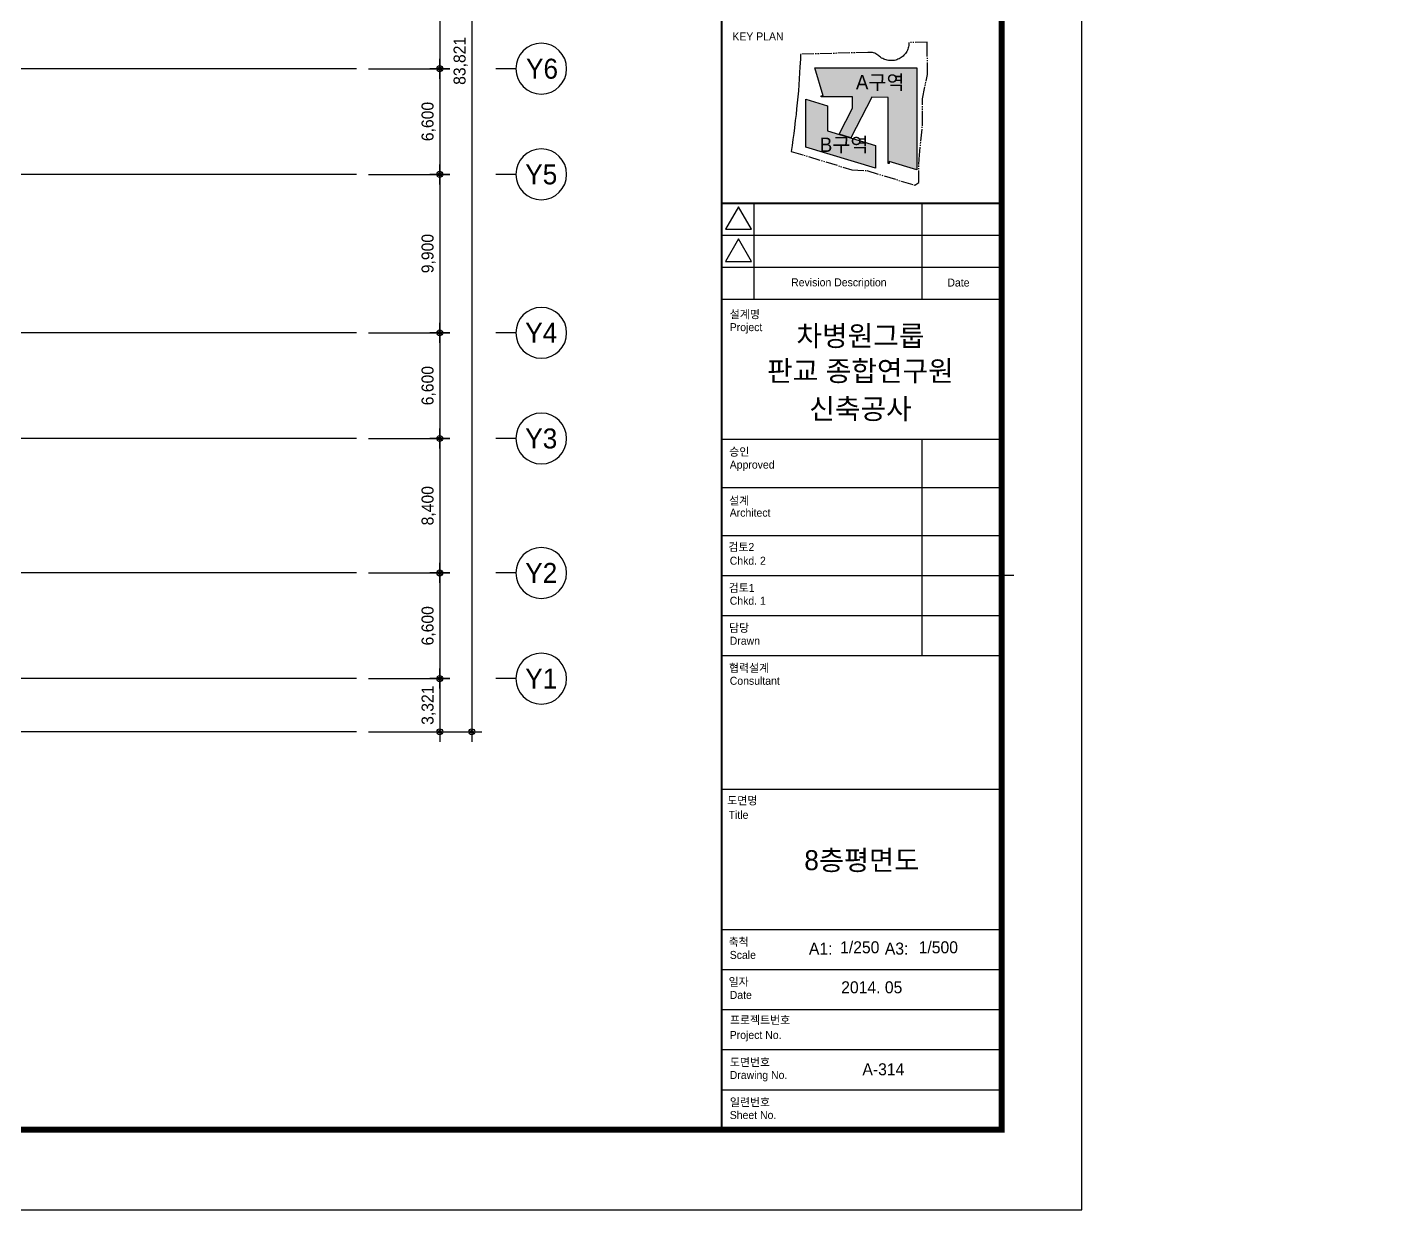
# Model space of a CAD drawing. Header units: metres. Extents: x 630750 to 860239, y 578133 to 726633.
# Drawn here: x 775105 to 860239, y 578133 to 651998 of the extents above; entities that cross this region are included whole.
import ezdxf
from ezdxf.enums import TextEntityAlignment as Align

# ---------------------------------------------------------------- set-up
doc = ezdxf.new("R2010")
doc.units = ezdxf.units.M
doc.header["$LTSCALE"] = 300
doc.linetypes.add('SITE$0$ACAD$0$DASHED', pattern=[19.05, 12.7, -6.35])
doc.linetypes.add('SITE$0$PROPERTY', pattern=[37.5, 25, -2.5, 2.5, -2.5, 2.5, -2.5])
doc.layers.get('Defpoints').update_dxf_attribs({"color": 8})
for name, color, linetype in [('001dmp-FORM', 7, 'Continuous'), ('A-CEN-1', 1, 'Continuous'), ('A-DIM', 7, 'Continuous'), ('A-GRID-DIMS', 14, 'Continuous'), ('A-HAT-2', 8, 'Continuous'), ('A-TXT-S', 3, 'Continuous'), ('DIM', 7, 'Continuous'), ('SITE$0$C-PROP', 72, 'SITE$0$ACAD$0$DASHED')]:
    doc.layers.add(name, color=color, linetype=linetype)
doc.styles.add('TEXT(돋음)', font='')
doc.styles.add('돋움', font='')
doc.styles.get('TEXT(돋음)').set_extended_font_data('Dotum')
doc.styles.get('돋움').set_extended_font_data('Dotum')
doc.dimstyles.new('DIM250', dxfattribs={"dimscale": 250, "dimtxt": 3, "dimasz": 1, "dimexe": 2, "dimexo": 3, "dimgap": 1, "dimtad": 1, "dimdec": 0, "dimzin": 0, "dimdsep": 46, "dimlunit": 6, "dimtxsty": 'TEXT(돋음)', "dimblk": 'Z_DOT', "dimcen": 2.5, "dimdle": 2, "dimclrd": 256, "dimclre": 256, "dimclrt": 3, "dimadec": 0, "dimazin": 0, "dimtfac": 1, "dimtdec": 0, "dimtix": 1, "dimtmove": 2, "dimatfit": 3, "dimldrblk": 'Z_DOT', "dimfxl": 1, "dimtolj": 1, "dimtzin": 0, "dimarcsym": 0})

# ---------------------------------------------------------------- blocks, each defined once
blk = doc.blocks.new('Z_DOT')
at = {"layer": 'DIM', "color": 7}
for p, q in [((-2.5, 0), (2.5, 0)), ((0, -2.5), (0, 2.5))]:
    blk.add_line(p, q, dxfattribs=at)
for radius in [0.75, 0.375]:
    blk.add_circle((0, 0), radius, dxfattribs=at)
blk = doc.blocks.new('*D21')
at = {"layer": 'A-DIM', "lineweight": -2, "transparency": 16777216}
for p, q in [((796434, 691810), (803384, 691810)), ((802884, 691560), (802884, 608240)), ((796435, 607990), (803384, 607990))]:
    blk.add_line(p, q, dxfattribs=at)
at = {"layer": 'Defpoints', "color": 0, "transparency": 16777216}
for p in [(795684, 691810), (795685, 607990), (802884, 607990)]:
    blk.add_point(p, dxfattribs=at)
at = {"layer": 'A-DIM', "lineweight": -2, "transparency": 16777216, "xscale": 250, "yscale": 250, "zscale": 250}
for p, rotation in [((802884, 691810), 90), ((802884, 607990), 270)]:
    blk.add_blockref('Z_DOT', p, dxfattribs=dict(at, rotation=rotation))
at = {"layer": 'A-DIM', "color": 3, "transparency": 16777216, "insert": (802187, 649900), "char_height": 750, "attachment_point": 5, "rotation": 90, "style": 'TEXT(돋음)'}
blk.add_mtext('\\A1;83,821', dxfattribs=at)
blk = doc.blocks.new('*D36')
at = {"layer": 'A-DIM', "lineweight": -2, "transparency": 16777216}
for p, q in [((796434, 659310), (801384, 659310)), ((800884, 659060), (800884, 649660)), ((796434, 649410), (801384, 649410))]:
    blk.add_line(p, q, dxfattribs=at)
at = {"layer": 'Defpoints', "color": 0, "transparency": 16777216}
for p in [(795684, 659310), (795684, 649410), (800884, 649410)]:
    blk.add_point(p, dxfattribs=at)
at = {"layer": 'A-DIM', "lineweight": -2, "transparency": 16777216, "xscale": 250, "yscale": 250, "zscale": 250}
for p, rotation in [((800884, 659310), 90), ((800884, 649410), 270)]:
    blk.add_blockref('Z_DOT', p, dxfattribs=dict(at, rotation=rotation))
at = {"layer": 'A-DIM', "color": 3, "transparency": 16777216, "insert": (800187, 654360), "char_height": 750, "attachment_point": 5, "rotation": 90, "style": 'TEXT(돋음)'}
blk.add_mtext('\\A1;9,900', dxfattribs=at)
blk = doc.blocks.new('*D37')
at = {"layer": 'A-DIM', "lineweight": -2, "transparency": 16777216}
for p, q in [((796434, 649410), (801384, 649410)), ((800884, 649160), (800884, 643060)), ((796434, 642810), (801384, 642810))]:
    blk.add_line(p, q, dxfattribs=at)
at = {"layer": 'Defpoints', "color": 0, "transparency": 16777216}
for p in [(795684, 649410), (795684, 642810), (800884, 642810)]:
    blk.add_point(p, dxfattribs=at)
at = {"layer": 'A-DIM', "lineweight": -2, "transparency": 16777216, "xscale": 250, "yscale": 250, "zscale": 250}
for p, rotation in [((800884, 649410), 90), ((800884, 642810), 270)]:
    blk.add_blockref('Z_DOT', p, dxfattribs=dict(at, rotation=rotation))
at = {"layer": 'A-DIM', "color": 3, "transparency": 16777216, "insert": (800187, 646110), "char_height": 750, "attachment_point": 5, "rotation": 90, "style": 'TEXT(돋음)'}
blk.add_mtext('\\A1;6,600', dxfattribs=at)
blk = doc.blocks.new('*D38')
at = {"layer": 'A-DIM', "lineweight": -2, "transparency": 16777216}
for p, q in [((796434, 642810), (801384, 642810)), ((800884, 642560), (800884, 633160)), ((796434, 632910), (801384, 632910))]:
    blk.add_line(p, q, dxfattribs=at)
at = {"layer": 'Defpoints', "color": 0, "transparency": 16777216}
for p in [(795684, 642810), (795684, 632910), (800884, 632910)]:
    blk.add_point(p, dxfattribs=at)
at = {"layer": 'A-DIM', "lineweight": -2, "transparency": 16777216, "xscale": 250, "yscale": 250, "zscale": 250}
for p, rotation in [((800884, 642810), 90), ((800884, 632910), 270)]:
    blk.add_blockref('Z_DOT', p, dxfattribs=dict(at, rotation=rotation))
at = {"layer": 'A-DIM', "color": 3, "transparency": 16777216, "insert": (800187, 637860), "char_height": 750, "attachment_point": 5, "rotation": 90, "style": 'TEXT(돋음)'}
blk.add_mtext('\\A1;9,900', dxfattribs=at)
blk = doc.blocks.new('*D39')
at = {"layer": 'A-DIM', "lineweight": -2, "transparency": 16777216}
for p, q in [((796434, 632910), (801384, 632910)), ((800884, 632660), (800884, 626560)), ((796434, 626310), (801384, 626310))]:
    blk.add_line(p, q, dxfattribs=at)
at = {"layer": 'Defpoints', "color": 0, "transparency": 16777216}
for p in [(795684, 632910), (795684, 626310), (800884, 626310)]:
    blk.add_point(p, dxfattribs=at)
at = {"layer": 'A-DIM', "lineweight": -2, "transparency": 16777216, "xscale": 250, "yscale": 250, "zscale": 250}
for p, rotation in [((800884, 632910), 90), ((800884, 626310), 270)]:
    blk.add_blockref('Z_DOT', p, dxfattribs=dict(at, rotation=rotation))
at = {"layer": 'A-DIM', "color": 3, "transparency": 16777216, "insert": (800187, 629610), "char_height": 750, "attachment_point": 5, "rotation": 90, "style": 'TEXT(돋음)'}
blk.add_mtext('\\A1;6,600', dxfattribs=at)
blk = doc.blocks.new('*D40')
at = {"layer": 'A-DIM', "lineweight": -2, "transparency": 16777216}
for p, q in [((796434, 626310), (801384, 626310)), ((800884, 626060), (800884, 618160)), ((796434, 617910), (801384, 617910))]:
    blk.add_line(p, q, dxfattribs=at)
at = {"layer": 'Defpoints', "color": 0, "transparency": 16777216}
for p in [(795684, 626310), (795684, 617910), (800884, 617910)]:
    blk.add_point(p, dxfattribs=at)
at = {"layer": 'A-DIM', "lineweight": -2, "transparency": 16777216, "xscale": 250, "yscale": 250, "zscale": 250}
for p, rotation in [((800884, 626310), 90), ((800884, 617910), 270)]:
    blk.add_blockref('Z_DOT', p, dxfattribs=dict(at, rotation=rotation))
at = {"layer": 'A-DIM', "color": 3, "transparency": 16777216, "insert": (800187, 622110), "char_height": 750, "attachment_point": 5, "rotation": 90, "style": 'TEXT(돋음)'}
blk.add_mtext('\\A1;8,400', dxfattribs=at)
blk = doc.blocks.new('*D41')
at = {"layer": 'A-DIM', "lineweight": -2, "transparency": 16777216}
for p, q in [((796434, 617910), (801384, 617910)), ((800884, 617660), (800884, 611560)), ((796434, 611310), (801384, 611310))]:
    blk.add_line(p, q, dxfattribs=at)
at = {"layer": 'Defpoints', "color": 0, "transparency": 16777216}
for p in [(795684, 617910), (795684, 611310), (800884, 611310)]:
    blk.add_point(p, dxfattribs=at)
at = {"layer": 'A-DIM', "lineweight": -2, "transparency": 16777216, "xscale": 250, "yscale": 250, "zscale": 250}
for p, rotation in [((800884, 617910), 90), ((800884, 611310), 270)]:
    blk.add_blockref('Z_DOT', p, dxfattribs=dict(at, rotation=rotation))
at = {"layer": 'A-DIM', "color": 3, "transparency": 16777216, "insert": (800187, 614610), "char_height": 750, "attachment_point": 5, "rotation": 90, "style": 'TEXT(돋음)'}
blk.add_mtext('\\A1;6,600', dxfattribs=at)
blk = doc.blocks.new('주열마킹')
blk.add_line((0, 5), (0, 0))
blk.add_circle((0, 11.35), 6.35)
at = {"color": 3, "style": '돋움'}
blk.add_attdef('NO', text='', height=5, dxfattribs=at).set_placement((0, 11.35), align=Align.MIDDLE_CENTER)
blk = doc.blocks.new('*D76')
at = {"layer": 'A-DIM', "lineweight": -2, "transparency": 16777216}
for p, q in [((796435, 611310), (801384, 611310)), ((800884, 611060), (800884, 608240)), ((796435, 607990), (801384, 607990))]:
    blk.add_line(p, q, dxfattribs=at)
at = {"layer": 'Defpoints', "color": 0, "transparency": 16777216}
for p in [(795685, 611310), (795685, 607990), (800884, 607990)]:
    blk.add_point(p, dxfattribs=at)
at = {"layer": 'A-DIM', "lineweight": -2, "transparency": 16777216, "xscale": 250, "yscale": 250, "zscale": 250}
for p, rotation in [((800884, 611310), 90), ((800884, 607990), 270)]:
    blk.add_blockref('Z_DOT', p, dxfattribs=dict(at, rotation=rotation))
at = {"layer": 'A-DIM', "color": 3, "transparency": 16777216, "insert": (800187, 609650), "char_height": 750, "attachment_point": 5, "rotation": 90, "style": 'TEXT(돋음)'}
blk.add_mtext('\\A1;3,321', dxfattribs=at)
blk = doc.blocks.new('xref-sheet(건축)')
h = blk.add_hatch(color=7)
edge = h.paths.add_edge_path()
edge.add_spline(control_points=[(9178.9, 471), (9179.1, 471), (9179.3, 471), (9179.5, 471), (9179.5, 471), (9179.5, 471), (9179.5, 470.9), (9179.5, 470.8), (9179.5, 470.7), (9179.5, 470.6), (9179.3, 470.6), (9179.1, 470.6), (9178.8, 470.6), (9178.8, 470.6), (9178.8, 470.6), (9178.8, 470.7), (9178.9, 470.8), (9178.9, 470.9), (9178.9, 471)], knot_values=[0, 0, 0, 0, 1, 1, 1, 2, 2, 2, 3, 3, 3, 4, 4, 4, 5, 5, 5, 6, 6, 6, 6], degree=3, periodic=0)
at = {"layer": '001dmp-FORM'}
for p, q in [((7584.2, 2449.7), (7551.7, 2505.8)), ((7590, 2515), (7590, 2275)), ((8010, 2515), (8010, 2275)), ((7510, 2435), (8210, 2435)), ((7519.2, 2449.7), (7584.2, 2449.7)), ((7584.2, 2369.7), (7551.7, 2425.8)), ((7510, 2355), (8210, 2355)), ((7519.2, 2369.7), (7584.2, 2369.7)), ((7510, 2275), (8210, 2275)), ((7510, 1925), (8210, 1925)), ((8010, 1925), (8010, 1385)), ((7510, 1805), (8210, 1805)), ((7510, 1685), (8210, 1685)), ((7510, 1585), (8210, 1585)), ((8240, 1585), (8210, 1585)), ((7510, 1485), (8210, 1485)), ((7510, 1385), (8210, 1385)), ((8210, 1050), (7510, 1050)), ((7510, 700), (8210, 700)), ((7510, 600), (8210, 600)), ((7510, 500), (8210, 500)), ((7510, 400), (8210, 400)), ((7510, 300), (8210, 300))]:
    blk.add_line(p, q, dxfattribs=at)
at = {"layer": '001dmp-FORM', "color": 30}
blk.add_lwpolyline([(8410, 5940), (0, 5940), (0, 0), (8410, 0)], close=True, dxfattribs=at)
at = {"layer": '001dmp-FORM', "const_width": 15}
blk.add_lwpolyline([(300, 200), (300, 5740), (8210, 5740), (8210, 200)], close=True, dxfattribs=at)
at = {"layer": '001dmp-FORM', "const_width": 5}
for points in [[(7510, 200), (7510, 5740)], [(7510, 2515), (8210, 2515)]]:
    blk.add_lwpolyline(points, dxfattribs=at)
at = {"layer": '001dmp-FORM'}
for points in [[(7551.7, 2505.8), (7519.2, 2449.7)], [(7551.7, 2425.8), (7519.2, 2369.7)]]:
    blk.add_lwpolyline(points, dxfattribs=at)
at = {"layer": '001dmp-FORM', "color": 3, "linetype": 'Continuous', "style": '돋움'}
for s, p in [('KEY PLAN', (7536.5, 2921.7)), ('승인', (7528.8, 1883.9)), ('설계', (7528.5, 1761.6)), ('검토2', (7526.5, 1645.9)), ('검토1', (7527.4, 1543.8)), ('담당', (7528.1, 1443.6)), ('협력설계', (7528.1, 1343.6)), ('도면명', (7523.7, 1012.4)), ('축척', (7527.2, 659.4)), ('일자', (7527.2, 559.4)), ('프로젝트번호', (7530.5, 464.1)), ('도면번호', (7530.3, 358.6)), ('일련번호', (7530.3, 258.6))]:
    blk.add_text(s, height=20, dxfattribs=at).set_placement(p)
for s, p in [('Revision Description', (7802.7, 2317.3)), ('Date', (8101.6, 2316.7))]:
    blk.add_text(s, height=20, dxfattribs=at).set_placement(p, align=Align.MIDDLE_CENTER)
for s, p in [('설계명', (7530, 2237.3)), ('Project', (7530, 2205.3)), ('Approved', (7530, 1861.7)), ('Architect', (7530, 1741.7)), ('Chkd. 2', (7530, 1621.7)), ('Chkd. 1', (7530, 1521.7)), ('Drawn', (7530, 1421.7)), ('Consultant', (7530, 1321.7)), ('Title', (7527.2, 986.7)), ('Scale', (7530, 636.7)), ('Date', (7530, 536.7)), ('Project No.', (7530, 436.7)), ('Drawing No.', (7530, 336.7)), ('Sheet No.', (7530, 236.7))]:
    blk.add_text(s, height=20, dxfattribs=at).set_placement(p, align=Align.MIDDLE_LEFT)
at = {"layer": '001dmp-FORM', "color": 3, "style": '돋움'}
for s, p in [('차병원그룹', (7856.6, 2184)), ('판교 종합연구원', (7856.6, 2096.7)), ('신축공사', (7856.6, 2001.8))]:
    blk.add_text(s, height=51, dxfattribs=at).set_placement(p, align=Align.MIDDLE)
for s, p in [('A1:            A3:      ', (7884.9, 652.5)), ('2014. 05', (7884.9, 555.8))]:
    blk.add_text(s, height=30, rotation=0, dxfattribs=at).set_placement(p, align=Align.MIDDLE_CENTER)

msp = doc.modelspace()

# ---------------------------------------------------------------- hatches: boundary and pattern name
at = {"layer": 'A-HAT-2'}
h = msp.add_hatch(color=251, dxfattribs=at)
h.paths.add_polyline_path([(828896.3, 647610.3), (828896.3, 644028.2), (828896.3, 643640.1), (830688.8, 643095.8), (830688.8, 649465.8), (824316.1, 649465.8), (824867.2, 647650.8), (826668.8, 647650.8), (826668.8, 646934.6), (825826.9, 645314.9), (826568, 645089.9), (827883.6, 647620.8)])
h.paths.add_polyline_path([(825116.3, 645530.7), (825116.3, 647088.5), (823743.8, 647505.2), (823743.8, 644513.1), (828108.4, 643187.8), (828108.4, 644622.1)])

# ---------------------------------------------------------------- linework, layer by layer
at = {"layer": 'A-CEN-1', "linetype": 'Continuous'}
for p, q in [((795684.5, 649410.2), (744904.4, 649410.2)), ((795684.5, 642810.2), (744904.4, 642810.2)), ((795684.5, 632910.2), (744904.4, 632910.2)), ((795684.5, 626310.2), (744904.4, 626310.2)), ((795684.5, 617910.2), (744904.4, 617910.2)), ((795684.5, 611310.2), (768618.9, 611310.2)), ((795684.6, 607989.6), (768618.9, 607989.6))]:
    msp.add_line(p, q, dxfattribs=at)
at = {"layer": 'A-HAT-2', "color": 2}
for points in [[(824715.1, 647650.8), (824715.1, 647722.1), (824845.5, 647722.1), (824316.1, 649465.8), (830688.8, 649465.8), (830688.8, 643095.8), (828967.6, 643618.4), (828967.6, 643495.8), (828896.3, 643495.8), (828896.3, 643790.5), (828896.3, 644028.2), (828896.3, 647610.3), (827883.6, 647620.8)], [(823743.8, 647505.2), (825116.3, 647088.5), (825116.3, 645530.7), (828108.4, 644622.1), (828108.4, 643187.8), (823743.8, 644513.1), (823743.8, 647505.2)], [(826568, 645089.9), (825826.9, 645314.9), (826668.8, 646934.6), (826668.8, 647650.8), (824715.1, 647650.8)], [(827883.6, 647620.8), (826568, 645089.9)]]:
    msp.add_lwpolyline(points, dxfattribs=at)
at = {"layer": 'SITE$0$C-PROP', "color": 5, "linetype": 'SITE$0$PROPERTY', "ltscale": 0.1}
msp.add_lwpolyline([(823426.9, 650304.5), (823411.4, 650004.7), (823387.6, 649517.6), (823341.5, 648769.8), (823317.5, 648396.5), (823286.1, 648024.8), (823250.6, 647652.7), (823214.9, 647282.3), (823177.6, 646911.6), (823139.7, 646539.5), (823096.9, 646168.9), (823043.7, 645723.8), (822998.7, 645353.9), (822951.1, 644983.2), (822896.6, 644615.5), (822842.2, 644245.3), (826631.8, 643093.5), (827562.8, 643045.9), (830560.1, 642134.4), (830819.1, 642305), (830825.2, 643766), (831037.8, 645832.8), (831050.9, 646017.9), (831044.8, 647533), (831355.8, 649048.4), (831337.3, 650925.9), (831332.9, 651066.9), (830197.1, 651033.3), (830196.9, 650999.6), (830194.8, 650926.5), (830185.6, 650850.8), (830170.7, 650777), (830151, 650703), (830126.7, 650632), (830097.5, 650562.5), (830063.7, 650493.7), (830024.1, 650428.9), (829981.4, 650366.8), (829934.1, 650307.6), (829883.2, 650251.8), (829829.1, 650198.7), (829771.4, 650149), (829710.5, 650104.2), (829645.9, 650065.2), (829579.1, 650029.3), (829509.9, 649998.1), (829439.5, 649971.1), (829366.7, 649948.8), (829293.1, 649931.5), (829218, 649919.3), (829142.4, 649913.6), (829067.3, 649911.6), (828991.5, 649915.4), (828915.6, 649923.8), (828841.3, 649937.3), (828767.6, 649955.4), (828694.7, 649978.6), (828625, 650007.2), (828556.7, 650040), (828490.4, 650076.9), (828427.5, 650119.9), (828366.7, 650164.5), (828307.5, 650211.8), (828251.7, 650262.7), (828190.5, 650305.9), (828125.8, 650343.1), (828057, 650374.5), (827987, 650399.3), (827914.2, 650417.8), (827839.9, 650428.9), (827764.2, 650430.3), (827710.6, 650429.5), (827634.8, 650427.8)], close=True, dxfattribs=at)

# ---------------------------------------------------------------- block references
at = {"xscale": 24.99999125985778, "yscale": 24.9999912364292, "zscale": 24.99999123690949}
msp.add_blockref('xref-sheet(건축)', (630750, 578132.8), dxfattribs=at)
at = {"layer": 'A-GRID-DIMS'}
ref = msp.add_blockref('주열마킹', (804384.5, 649410.2), dxfattribs=dict(at, xscale=-250, yscale=250, zscale=250, rotation=270))
ref.add_attrib('NO', 'Y6', dxfattribs={"layer": '0', "color": 3, "height": 1250, "style": '돋움'}).set_placement((807270.6, 649410.2, 0), align=Align.MIDDLE_CENTER)
ref = msp.add_blockref('주열마킹', (804384.5, 642810.2), dxfattribs=dict(at, xscale=-250, yscale=250, zscale=250, rotation=270))
ref.add_attrib('NO', 'Y5', dxfattribs={"layer": '0', "color": 3, "height": 1250, "style": '돋움'}).set_placement((807222, 642810.2, 0), align=Align.MIDDLE_CENTER)
ref = msp.add_blockref('주열마킹', (804384.5, 632910.2), dxfattribs=dict(at, xscale=-250, yscale=250, zscale=250, rotation=270))
ref.add_attrib('NO', 'Y4', dxfattribs={"layer": '0', "color": 3, "height": 1250, "style": '돋움'}).set_placement((807222, 632910.2, 0), align=Align.MIDDLE_CENTER)
ref = msp.add_blockref('주열마킹', (804384.4, 626310.2), dxfattribs=dict(at, xscale=-250, yscale=250, zscale=250, rotation=270))
ref.add_attrib('NO', 'Y3', dxfattribs={"layer": '0', "color": 3, "height": 1250, "style": '돋움'}).set_placement((807221.9, 626310.2, 0), align=Align.MIDDLE_CENTER)
ref = msp.add_blockref('주열마킹', (804384.4, 617910.2), dxfattribs=dict(at, xscale=-250, yscale=250, zscale=250, rotation=270))
ref.add_attrib('NO', 'Y2', dxfattribs={"layer": '0', "color": 3, "height": 1250, "style": '돋움'}).set_placement((807221.9, 617910.2, 0), align=Align.MIDDLE_CENTER)
ref = msp.add_blockref('주열마킹', (804384.4, 611310.2), dxfattribs=dict(at, xscale=-250, yscale=250, zscale=250, rotation=270))
ref.add_attrib('NO', 'Y1', dxfattribs={"layer": '0', "color": 3, "height": 1250, "style": '돋움'}).set_placement((807221.9, 611310.2, 0), align=Align.MIDDLE_CENTER)

# ---------------------------------------------------------------- texts
at = {"layer": '001dmp-FORM', "color": 3, "style": '돋움'}
for s, height, p in [('8층평면도', 1250, (827250.2, 599969)), ('1/250         1/500', 750, (829577.5, 594527)), ('A-314', 750, (828598.2, 586906.2))]:
    msp.add_text(s, height=height, rotation=0.000018, dxfattribs=at).set_placement(p, align=Align.MIDDLE_CENTER)
at = {"layer": 'A-TXT-S', "color": 3, "style": '돋움'}
for s, p in [('A구역', (826880.5, 648111.8, 0)), ('B구역', (824622.7, 644209.1, 0))]:
    msp.add_text(s, height=900, dxfattribs=at).set_placement(p)

# ---------------------------------------------------------------- dimensions: what is measured, and where the dimension line sits
at = {"layer": 'A-DIM'}
for base, p1, p2, picture, middle in [((802884.5, 607989.6), (795684.5, 691810.2), (795684.6, 607989.6), '*D21', (802186.7, 649899.9)), ((800884.5, 649410.2), (795684.5, 659310.2), (795684.5, 649410.2), '*D36', (800186.7, 654360.2)), ((800884.5, 642810.2), (795684.5, 649410.2), (795684.5, 642810.2), '*D37', (800186.7, 646110.2)), ((800884.5, 632910.2), (795684.5, 642810.2), (795684.5, 632910.2), '*D38', (800186.7, 637860.2)), ((800884.5, 626310.2), (795684.5, 632910.2), (795684.5, 626310.2), '*D39', (800186.7, 629610.2)), ((800884.5, 617910.2), (795684.5, 626310.2), (795684.5, 617910.2), '*D40', (800186.7, 622110.2)), ((800884.5, 611310.2), (795684.5, 617910.2), (795684.5, 611310.2), '*D41', (800186.7, 614610.2)), ((800884.5, 607989.6), (795684.6, 611310.2), (795684.6, 607989.6), '*D76', (800186.7, 609649.9))]:
    dim = msp.add_linear_dim(base=base, p1=p1, p2=p2, angle=90, dimstyle='DIM250', dxfattribs=at)
    dim.commit()
    dim.dimension.update_dxf_attribs({"geometry": picture, "text_midpoint": middle})

doc.saveas('drawing.dxf')
